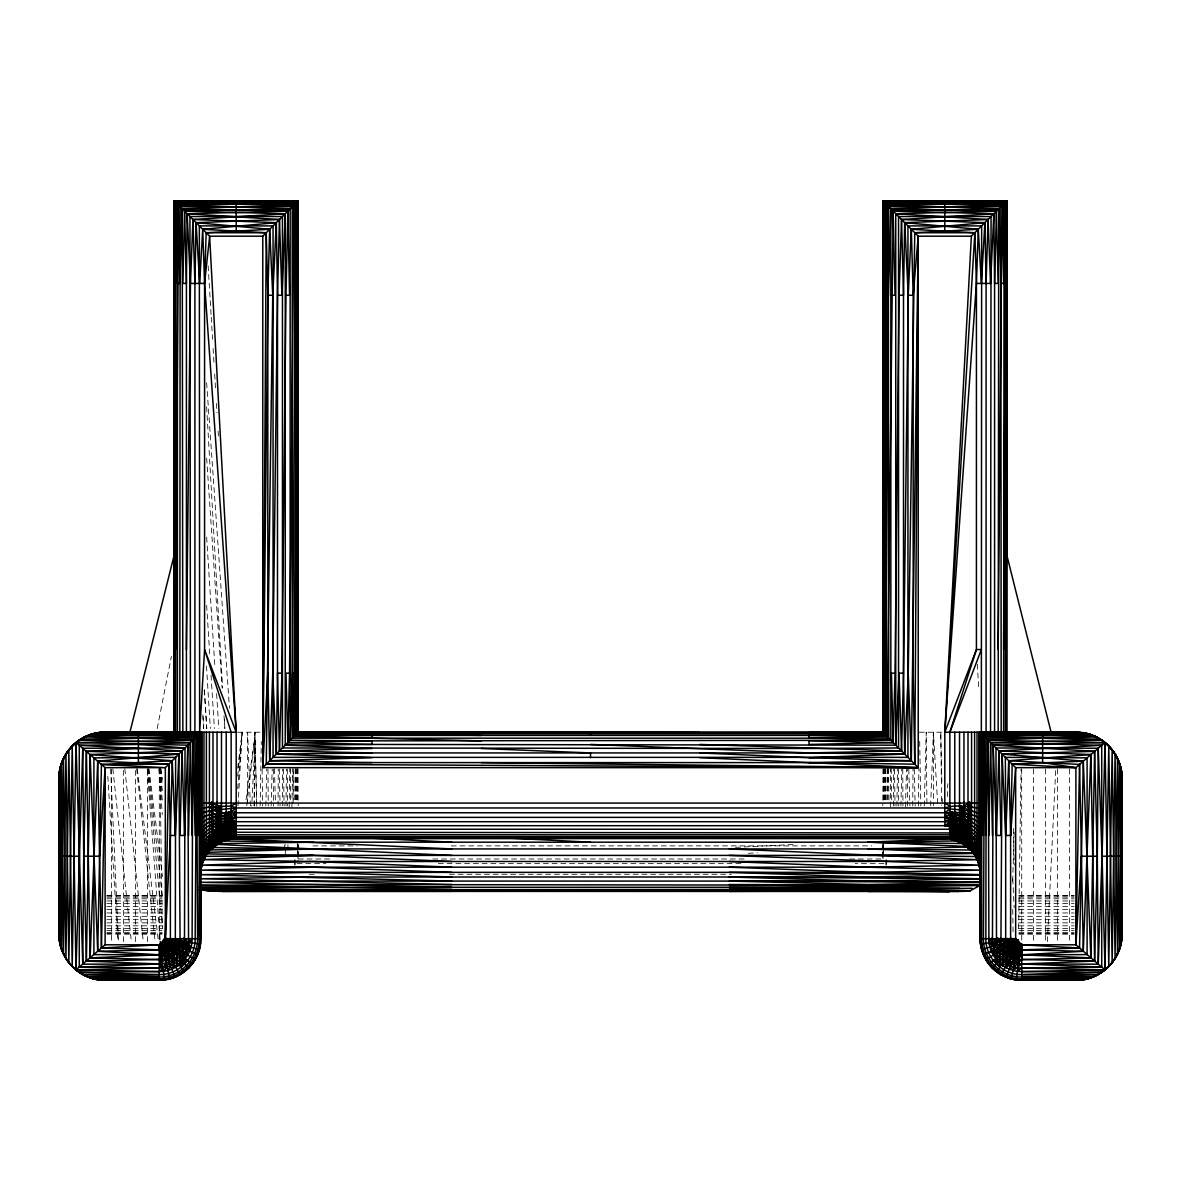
<?xml version="1.0" encoding="UTF-8"?>
<svg xmlns="http://www.w3.org/2000/svg" width="1181" height="1181" viewBox="0 0 1181 1181"><rect width="100%" height="100%" fill="white"/><g stroke="black" fill="none" stroke-linecap="round" stroke-linejoin="round"><path stroke-width="0.75" stroke-dasharray="5 3.75" d="M123.459 941.656L123.474 768.964M135.49 941.656L135.52 768.964M147.433 941.656L147.477 768.964M159.258 939.81L159.317 768.964M293.139 803.272L293.168 768.654M883.004 858.646L883.019 843.987L882.989 849.493M883.078 768.861L882.798 805.708M907.613 806.003L907.658 769.111M297.996 858.646L298.025 843.987L297.996 849.493M294.925 865.319L294.955 858.026L294.925 865.319L296.357 863.651L325.867 863.651M295.147 799.685L295.25 768.683M296.652 799.758L296.785 768.728M297.42 852.889L297.45 843.751M297.627 799.877L297.745 768.787M883.639 852.889L883.683 843.751M883.831 799.877L883.934 768.787M890.371 806.889L890.489 768.639M278.052 806.003L278.244 769.111M885.115 799.758L885.351 768.728M254.077 805.841L254.786 732.22L256.72 805.914M893.382 806.018L893.692 769.126M912.751 805.988L913.046 769.097M282.259 806.003L282.643 769.111M254.299 806.151L255.111 740.133L251.745 806.062M285.33 853.981L285.462 844.755M285.979 806.018L286.496 769.111M886.075 865.319L886.163 858.026L886.075 865.319L884.643 863.651L855.133 863.651M886.931 799.685L887.33 768.683M289.183 806.874L289.803 768.639M896.91 806.018L897.457 769.111M1018.598 928.635L1021.093 768.934M260.145 805.914L261.311 741.432M291.899 806.889L292.563 768.639M918.301 805.959L918.921 769.082M900.926 806.003L901.738 769.111M265.828 805.959L266.744 769.082M924.28 805.914L926.214 732.22L926.923 805.841M1012.693 881.07L1014.213 829.623M271.084 805.988L272.206 769.097M905.414 806.889L906.58 768.639M947.339 796.57L947.753 783.697M930.628 805.841L933.374 732.22L937.788 805.575M1047.385 941.656L1055.74 768.964M238.001 805.767L242.194 732.22L237.588 768.801M237.691 788.746L242.194 732.22L237.691 776.065M246.74 805.693L255.347 732.22M246.017 799.758L255.022 736.354M157.191 728.603L171.407 656.415M735.556 847.338L795.817 844.4M748.341 853.273L757.479 852.844M237.543 732.22L261.724 732.22M919.276 732.22L942.468 732.22M312.95 845.891L357.208 845.891M451.26 845.891L871.726 845.891M329.558 859L298.202 859L298.202 851.649M432.822 859L746.333 859M849.597 859L882.798 859L882.798 842.983M438.358 863.651L742.642 863.651M309.245 874.265L316.626 874.265M449.415 874.265L731.585 874.265M106.91 895.375L162.122 895.375M1018.878 895.375L1074.09 895.375M106.91 895.951L162.122 895.951M1018.878 895.951L1074.09 895.951M106.91 897.102L162.122 897.102M1018.878 897.102L1074.09 897.102M106.91 898.785L162.122 898.785M1018.878 898.785L1074.09 898.785M106.91 900.955L162.122 900.955M1018.878 900.955L1074.09 900.955M106.91 903.539L162.122 903.539M1018.878 903.539L1074.09 903.539M106.91 906.462L162.122 906.462M1018.878 906.462L1074.09 906.462M106.91 909.636L162.122 909.636M1018.878 909.636L1074.09 909.636M106.91 912.957L162.122 912.957M1018.878 912.957L1074.09 912.957M106.91 916.338L162.122 916.338M1018.878 916.338L1074.09 916.338M106.91 919.674L162.122 919.674M1018.878 919.674L1074.09 919.674M106.91 922.863L162.122 922.863M1018.878 922.863L1074.09 922.863M106.91 925.815L162.122 925.815M1018.878 925.815L1074.09 925.815M106.91 928.414L162.122 928.414M1018.878 928.414L1074.09 928.414M106.91 930.628L162.122 930.628M1018.878 930.628L1074.09 930.628M106.91 932.34L162.122 932.34M1018.878 932.34L1074.09 932.34M106.91 933.536L162.122 933.536M1018.878 933.536L1074.09 933.536M106.91 934.171L162.122 934.171M1018.878 934.171L1074.09 934.171M160.941 768.536L162.432 779.43M149.013 768.772L162.476 876.597M160.454 768.654L162.476 785.055M137.232 768.669L158.284 939.943M159.922 768.742L162.314 790.665M148.407 768.698L162.461 898.21M136.656 768.698L155.154 941.936M124.817 768.698L143.329 941.936M112.845 768.698L131.386 941.936M159.376 768.787L162.461 801.692M147.817 768.846L162.314 926.347M158.8 768.772L162.358 814.462M147.226 768.934L160.144 939.648M206.616 382.762L229.483 708.305M206.66 458.169L222.131 688.08M223.991 715.671L224.862 728.544L224.169 715.671M204.21 689.911L206.764 728.544M206.645 537.252L214.957 667.841M216.595 693.601L218.825 728.544M206.645 605.307L209.878 656.813M211.045 675.207L214.396 728.544M206.483 666.01L210.351 728.544M204.446 689.911L206.778 728.544M107.811 776.316L117.938 941.656M977.292 664.253L978.724 688.124M208.136 265.784L211.119 315.371M211.237 317.202L212.565 339.242M213.111 348.425L214.101 364.944M214.662 374.126L215.547 388.815M216.433 403.503L216.979 412.686M218.086 431.05L218.411 436.571M206.631 406.677L222.604 688.08M1012.737 878.93L1014.154 907.909M110.63 768.964L118.528 941.656M250.372 805.841L247.626 732.22L247.626 805.752M908.794 769.097L909.916 805.988M274.42 768.639L275.483 803.242M255.111 740.133L256.794 806.21M914.256 769.082L915.172 805.959M941.848 781.866L940.74 732.22L941.729 805.575M942.217 798.4L942.379 805.767M279.262 769.111L280.074 806.003M1013.46 828.472L1014.199 865.215M919.689 741.432L920.855 805.914M888.437 768.639L889.042 803.242M1012.722 909.34L1013.121 935.175M891.197 768.639L891.758 803.228M262.079 769.082L262.699 805.959M159.907 768.934L162.402 928.635M894.504 769.111L895.021 806.018M283.543 769.111L284.09 806.018M284.665 844.755L284.754 850.29M293.67 768.683L294.069 799.685M898.357 769.111L898.741 806.003M295.649 768.728L295.885 799.758M287.308 769.126L287.618 806.018M287.943 844.769L287.987 850.305M267.954 769.097L268.249 805.988M902.756 769.111L902.948 806.003M884.215 768.728L884.348 799.758M883.255 768.787L883.373 799.877M883.55 843.751L883.565 849.242M885.75 768.683L885.853 799.685M297.066 768.787L297.169 799.877M297.317 843.751L297.346 849.242M290.511 768.639L290.615 803.242M1033.523 768.964L1033.567 941.656M1021.683 768.964L1021.742 941.656M887.832 768.654L887.861 803.272M882.989 851.324L883.004 860.477M297.922 768.861L298.202 805.708M297.996 851.324L297.996 860.477M273.342 769.111L273.387 806.003M1069.602 768.964L1069.602 941.656M1057.526 768.964L1057.541 941.656M1045.48 768.964L1045.51 941.656M933.374 732.22L933.374 805.752M298.202 844.297L298.202 849.818M111.398 768.964L111.398 941.656M203.737 728.544L202.807 713.826L203.752 728.544"/><path stroke-width="1.5" d="M59.05 933.536C58.563 952.949 71.716 971.594 90.125 977.72L159.243 978.798L93.904 978.842L97.698 979.625L159.243 978.798C180.678 979.241 199.781 960.138 199.338 938.703L200.091 732.899L99.558 732.56L90.125 734.73L82.759 738.007L74.565 743.809L67.199 752.12L62.047 761.952L59.33 773.186L59.05 934.171C58.578 957.466 78.226 978.709 101.448 980.082L159.243 979.876C181.254 980.333 200.873 960.714 200.416 938.703L200.593 732.397L105.109 732.22C80.515 731.644 58.415 753.611 59.05 778.279L59.05 934.171C59.006 947.812 65.383 961.275 75.983 969.852L101.448 948.003L160.306 944.711L164.528 941.759L165.34 938.703L165.34 767.65L200.77 732.22L200.77 938.703C201.316 960.906 181.431 980.761 159.243 980.23L105.109 980.23C82.36 980.688 61.382 961.954 59.33 939.264L59.271 773.762C61.028 750.85 82.139 731.748 105.109 732.22L236.2 732.22L236.2 838.466C218.278 838.569 200.047 852.446 200.77 871.519C199.604 852.402 217.422 835.808 236.2 836.65L971.373 836.65L949.849 835.764C965.379 839.809 980.26 852.092 980.23 869.334M59.271 938.688L59.33 773.186C60.807 759.959 68.262 747.603 79.275 740.147L196.592 736.398L197.567 938.703C197.995 959.193 179.733 977.455 159.243 977.027L90.125 977.72L105.109 980.23L97.698 979.625L159.243 979.876M174.198 732.22L174.198 200.77L202.719 229.291L266.242 232.731L262.773 767.65L918.228 767.65L882.798 732.22L298.025 732.397L298.202 200.77L174.877 201.449L174.198 732.22L174.198 200.77L298.202 200.77L298.202 732.22L262.773 767.65L262.773 236.2L298.202 200.77L298.025 732.397L372.015 732.574L882.975 732.397L884.318 202.291L1005.282 202.291L1006.803 200.77L1006.803 732.22M175.629 732.22L175.718 202.291L296.682 202.291L296.682 733.741L884.318 733.741L883.477 201.449L1006.803 200.77L1006.803 555.07L1051.09 732.22M1005.371 732.22L1005.282 202.291L1000.838 206.734L888.762 206.734L885.499 734.922L808.985 733.652L808.985 732.574L882.798 732.22L882.975 200.947L1006.803 200.77L1006.448 732.22M884.229 295.25L885.499 203.472L1006.123 201.449L1005.371 283.44L1006.448 283.44L1006.123 201.449L882.975 200.947L882.798 732.22L883.477 201.449L1004.101 203.472L1005.371 283.44L1003.599 649.55M1121.36 816.381L1121.95 934.171C1122.496 958.765 1100.5 980.791 1075.891 980.23C1098.861 980.702 1119.972 961.614 1121.729 938.688L1121.95 778.279C1122.349 756.342 1105.017 735.94 1083.302 732.825L980.407 732.397L980.23 938.703C979.684 960.906 999.569 980.761 1021.757 980.23L1075.891 980.23C1100.5 980.835 1122.555 958.795 1121.95 934.171L1121.95 778.279C1122.57 753.655 1100.485 731.63 1075.891 732.22L944.8 732.22L944.8 825.696C958.677 828.339 977.189 832.575 980.23 848.991C980.939 831.616 959.238 823.482 944.8 825.696L236.2 825.696L221.482 821.371L209.421 814.713L203.973 816.78L201.124 819.142L200.77 830.848C206.365 818.079 224.183 817.99 236.2 817.37L944.8 817.37C956.817 817.99 974.635 818.079 980.23 830.848L979.876 824.323C971.535 813.842 955.96 817.208 944.8 812.764L236.2 812.764L231.151 811.819L209.421 814.713M1121.36 896.069L1121.67 773.186C1120.193 759.959 1112.738 747.603 1101.725 740.147L984.408 736.398L983.433 938.703C983.005 959.193 1001.267 977.455 1021.757 977.027L1090.875 977.72L1021.757 978.798C1000.322 979.241 981.219 960.138 981.662 938.703L981.751 733.741L1087.096 733.608L1075.891 732.22L1050.175 732.264M1098.241 738.007L1094.61 736.191L988.276 740.266L988.881 938.703C988.512 956.27 1004.19 971.948 1021.757 971.579L1105.017 969.852L1108.782 746.038L1112.148 962.574L1115.071 754.054L1117.506 953.923L1119.426 763.251L1120.607 856.225L1119.426 949.199L1117.506 758.527L1115.071 958.396L1112.148 749.876L1108.782 966.412L1105.017 742.598L1098.241 748.252L1102.05 856.225L1121.61 856.225L1120.828 768.152L1120.828 944.298L1121.67 939.264L1121.95 778.279C1122.024 761.863 1112.635 745.905 1098.241 738.007L986.194 738.184L985.855 938.703C985.456 957.894 1002.566 975.004 1021.757 974.605L1101.725 972.303C1111.306 965.792 1118.245 955.591 1120.828 944.298L1121.729 773.762L1119.972 764.904L1116.517 756.563M82.759 964.198L83.703 856.225L86.39 751.352L178.892 754.098L180.058 938.703C180.294 949.834 170.374 959.754 159.243 959.518L90.125 957.894L97.698 761.155L168.809 764.181L165.34 938.703L162.299 943.988L163.406 954.233L161.959 959.341L159.243 963.962L86.39 961.098L90.125 754.556L172.249 760.741L170.389 835.469L165.34 938.703L160.306 944.711L160.705 949.745L159.243 954.779L93.904 954.602L93.904 757.848L175.629 757.361L175.319 938.703C175.497 947.295 167.835 954.957 159.243 954.779L97.698 951.296L101.448 764.447L165.34 767.65L105.109 767.65L79.275 745.314L138.384 744.443L185.018 747.972L184.502 938.703C184.782 952.196 172.736 964.242 159.243 963.962L82.759 964.198L75.983 742.598L187.823 745.167L188.547 938.703C188.871 954.366 174.906 968.331 159.243 968.007L79.275 967.136L79.275 745.314L75.983 742.598L72.218 966.412L68.852 749.876L65.944 958.396L63.494 758.527L61.574 949.199L60.172 768.152L59.05 934.171L60.393 945.199L64.32 955.577M218.647 829.18L218.706 805.398M481.257 735.423L297.523 732.899L296.771 673.17L298.025 200.947L174.198 200.77L297.523 201.449L297.922 389.287M1006.448 283.44L1006.625 200.947L882.798 200.77L882.798 732.22M983.433 835.469L982.932 734.922L1083.302 732.825L980.909 732.899L981.662 835.469L982.932 734.922L1094.61 736.191L1090.875 734.73L984.408 736.398L985.855 835.469L988.276 740.266L1105.017 742.598L1102.05 856.225L1105.017 969.852L1101.725 967.136L1101.725 745.314L990.608 742.598L988.881 835.469M179.822 732.22L180.162 206.734L292.238 206.734L292.238 738.184L888.762 738.184L888.422 295.25L886.975 204.948L1004.101 203.472L1003.599 732.22M200.416 835.469L200.77 732.22M175.629 283.44L174.877 201.449L295.501 203.472L295.501 734.922L372.015 733.652L372.015 732.574L297.523 732.899L298.202 200.77L174.375 200.947L174.552 283.44L175.629 283.44L176.899 203.472L297.523 201.449L294.025 736.398L481.257 740.871M808.985 733.652L883.477 732.899L886.975 204.948L998.757 208.816L1000.838 206.734L1001.178 732.22M998.152 649.55L1001.178 283.44L998.757 208.816L981.662 225.911L907.938 225.911L907.938 757.361L273.062 757.361L273.062 225.911L199.338 225.911L199.648 732.22L204.579 649.55L204.579 283.44L206.158 232.731L202.719 229.291L276.324 222.648L277.491 295.25L277.491 673.17L276.324 754.098L372.015 757.671L269.681 760.741L267.821 673.17L267.821 295.25L266.242 232.731L206.158 232.731L209.627 236.2L236.2 732.22L204.579 649.55L231.151 732.22L231.151 838.864M1121.61 856.225L1121.95 778.279M59.641 816.381L59.641 896.069M175.629 649.55L178.375 204.948L295.501 203.472L296.771 295.25M197.567 835.469L198.068 734.922L97.698 732.825L93.904 733.608L199.249 733.741L199.338 938.703M59.33 773.186L60.172 944.298L61.574 763.251L63.494 953.923L65.944 754.054L68.852 962.574L72.218 746.038L75.983 969.852L79.275 972.303L159.243 971.579C176.81 971.948 192.488 956.27 192.119 938.703L192.724 740.266L86.39 736.191L198.068 734.922L199.338 835.469L200.091 732.899L90.125 734.73L196.592 736.398L195.145 938.703C195.544 957.894 178.434 975.004 159.243 974.605L86.39 976.259L159.243 977.027M990.534 732.22L991.051 216.522L898.549 216.522L898.549 747.972L808.985 748.488L282.451 747.972L282.451 216.522L189.949 216.522L190.466 732.22M998.152 732.22L998.757 208.816L893.176 211.148L886.975 736.398L808.985 735.423L372.015 735.423L294.025 736.398L292.578 673.17L294.999 295.25L294.025 204.948L176.899 203.472L177.401 283.44L179.822 283.44L178.375 204.948L290.157 208.816L290.157 740.266L372.015 740.871L890.843 740.266L890.843 208.816L1002.625 204.948L1003.599 283.44L1001.178 283.44L1002.625 204.948L885.499 203.472L886.001 673.17L886.975 736.398L808.985 737.845L808.985 735.423L885.499 734.922L884.229 673.17M699.743 752.932L808.985 757.671L904.676 754.098L903.509 673.17L899.066 673.17L895.744 745.167L372.015 744.443L287.824 742.598L289.552 673.17L294.025 204.948L182.243 208.816L179.822 283.44M186.421 649.55L190.466 283.44L192.931 219.504L276.324 222.648L272.752 295.25L266.242 764.181L372.015 762.601L808.985 762.601L914.758 764.181L918.228 236.2L882.798 200.77L1006.803 200.77L882.798 200.77L944.8 201.124L944.8 231.151L974.842 232.731L976.421 283.44L976.421 649.55L949.849 732.22L949.849 838.717L963.962 843.647L971.579 848.327L959.518 839.75L971.579 843.308L968.007 840.282L963.962 839.425L971.579 845.271L954.779 838.909M1105.017 969.852L1021.757 968.007C1006.094 968.331 992.129 954.366 992.453 938.703L993.177 745.167L1105.017 742.598M891.448 295.25L895.021 295.25L893.176 211.148L993.856 213.717L994.579 283.44L998.152 283.44L996.424 211.148L895.744 213.717L895.744 745.167M952.122 820.751L952.211 811.539M1013.254 970.457L1021.757 963.962L1094.61 961.098L1097.297 856.225L1098.241 748.252L995.982 747.972L996.498 938.703C996.218 952.196 1008.264 964.242 1021.757 963.962L1101.725 967.136L1075.891 944.8L1021.757 944.8L1018.701 943.988L1016.472 941.759L1015.66 938.703L1015.66 767.65L980.23 732.22L980.23 938.703C980.274 949.686 984.777 960.552 992.601 968.272M194.909 732.22L194.909 283.44L196.076 222.648L269.681 229.291L267.821 295.25L262.773 767.65L267.821 673.17M981.352 732.22L981.662 225.911L978.281 229.291L914.758 232.731L908.248 673.17L904.676 754.098L808.985 752.932L372.015 752.932L279.469 750.954L281.934 673.17L285.979 295.25L287.824 211.148L182.243 208.816L182.848 732.22M281.934 673.17L277.491 673.17L279.469 750.954L372.015 748.488L285.256 745.167L285.256 213.717L184.576 211.148L182.848 283.44L186.421 283.44L187.144 213.717L287.824 211.148L289.552 295.25L285.979 295.25M895.021 673.17L891.448 673.17L893.176 742.598L808.985 740.871L808.985 744.443L893.176 742.598L895.021 673.17L899.066 295.25L901.531 219.504L993.856 213.717L990.534 283.44L976.421 283.44L944.8 732.22L976.421 649.55L981.352 649.55L949.849 732.22M970.856 820.692L971.048 802.268M372.015 762.601L269.681 760.741L272.752 673.17L277.491 295.25L279.469 219.504L187.144 213.717L190.466 283.44L204.579 283.44L209.627 236.2L262.773 236.2M590.5 744.443L808.985 752.932L901.531 750.954L903.509 673.17L908.248 295.25L911.319 229.291L984.924 222.648L986.091 283.44L986.091 732.22M226.782 823.57L226.929 812.617M1013.918 970.221L1014.346 938.865M1017.948 970.856L1018.435 939.648M200.726 888.968L200.77 938.703L165.34 938.703L159.243 944.8L105.109 944.8L101.448 948.003L99.558 856.225L105.109 767.65L101.448 948.003L159.243 949.849C165.192 949.967 170.507 944.652 170.389 938.703L170.389 835.469L168.809 764.181L101.448 764.447L172.249 760.741L175.319 835.469L170.389 835.469M188.547 835.469L190.392 742.598L79.275 740.147M296.771 673.17L295.501 734.922L372.015 735.423L372.015 737.845M960.271 821.843L960.611 805.383M1101.725 745.314L998.964 750.954L1000.942 835.469L996.498 835.469L998.964 750.954L1090.875 754.556L1094.61 961.098L1021.757 959.518C1010.626 959.754 1000.706 949.834 1000.942 938.703L1002.108 754.098L1083.302 761.155L1081.442 856.225L1075.891 944.8L1079.552 764.447L1098.241 748.252M1009.179 969.07L1014.169 967.003L1021.757 959.518L1090.875 957.894L1083.302 761.155L1012.191 764.181L1010.611 835.469L1010.611 938.703C1010.493 944.652 1015.808 949.967 1021.757 949.849L1079.552 948.003L1081.442 856.225L1079.552 764.447L1008.751 760.741L1005.681 835.469L1005.681 938.703C1005.503 947.295 1013.165 954.957 1021.757 954.779L1090.875 957.894L1094.61 751.352L993.177 745.167L996.498 835.469M234.783 818.625L234.945 811.273M200.608 890.769L200.416 944.121L165.34 938.703L163.17 943.368C170.463 951.591 167.599 965.172 159.243 971.579L75.983 969.852L82.759 748.252L185.018 747.972M216.33 832.767L217.112 801.692M888.422 295.25L890.843 208.816L996.424 211.148L994.579 283.44L994.579 732.22M199.028 947.295L199.131 943.649M200.209 905.384L200.77 885.337L312.965 884.51L980.23 885.337L980.835 898.15M1010.109 969.291L1011.025 938.054M986.091 283.44L988.069 219.504L895.744 213.717M950.1 820.47L950.395 811.273M976.421 283.44L978.281 229.291L904.676 222.648L903.509 295.25L903.509 673.17M290.157 740.266L292.578 673.17L297.848 673.17M968.582 821.799L969.291 801.692M1021.757 963.962L1098.241 964.198L1102.05 856.225M79.275 745.314L182.036 750.954L180.058 835.469L184.502 835.469L187.823 745.167M224.597 825.504L225.069 812.69M277.491 295.25L281.934 295.25L285.256 213.717L192.931 219.504L194.909 283.44M1003.835 938.526L1002.654 966.161L1004.5 938.806M175.319 835.469L178.892 754.098L97.698 761.155L99.558 856.225L83.703 856.225L82.759 748.252M1121.95 933.536L1121.729 938.688L1121.67 773.186M1006.389 967.903L1007.718 938.452M200.165 898.15L200.77 885.337L451.733 889.352M209.421 822.124L217.038 825.416L231.151 829.298L236.2 825.696C220.965 827.999 199.072 834.79 200.77 854.188C202.246 837.418 221.039 828.56 236.2 829.239L971.373 829.239L971.373 838.466L949.849 838.717L963.962 844.031L973.602 852.018M899.066 295.25L903.509 295.25L901.531 219.504L984.924 222.648L981.352 283.44L978.281 229.291L971.373 236.2L944.8 732.22L974.842 232.731L914.758 232.731M201.036 867.149L200.77 871.888L201.124 867.046M999.2 965.925L1000.794 938.319M236.2 829.239C220.803 832.384 200.932 840.09 200.77 858.853C203.634 842.348 220.448 832.723 236.2 832.28L949.849 832.93L971.373 834.775L236.2 834.775C217.835 835.646 199.338 850.172 200.77 869.821L201.006 866.987M1121.95 934.171L1120.607 945.199L1116.68 955.577M979.876 843.308C980.437 826.877 957.939 823.009 944.8 821.71L236.2 821.71C223.534 828.132 199.53 828.811 200.77 848.991L201.124 847.441M201.124 843.308C199.53 836.93 202.054 828.398 209.421 825.637L236.2 832.28C219.297 835.631 199.648 846.482 200.77 866.47L201.124 863.178M993.708 951.797L994.564 938.998M234.517 836.104C216.861 838.495 200.49 855.369 200.77 873.881L201.124 732.22M201.124 857.967L200.77 862.971L201.124 860.772M996.188 961.718L997.901 937.847M1098.241 964.198L1097.297 856.225L1094.61 751.352L1002.108 754.098L1005.681 835.469L1010.611 835.469L1015.66 767.65L1075.891 767.65L1079.552 764.447M201.124 868.729L200.77 873.231C200.209 854.203 217.348 837.669 236.2 837.89L971.373 838.466L964.006 838.466M990.962 952.536L992.129 937.847M1049.629 732.5L1075.891 732.22L1090.875 734.73L980.909 732.899L980.23 938.703L1015.66 938.703L1020.694 944.711L1016.339 979.876L1079.552 980.082L1087.096 978.842L1021.757 978.798L1083.302 979.625L1021.757 979.876C999.746 980.333 980.127 960.714 980.584 938.703L980.407 732.397M200.77 873.025L201.124 868.625L200.77 873.807C200.873 854.69 217.038 837.624 236.2 836.65M993.841 953.628L995.081 938.998M200.77 869.334L201.124 865.171M989.161 943.914L989.663 938.437M979.876 824.323L979.876 808.483C968.509 806.416 955.842 804.35 944.8 807.966L236.2 807.966L212.993 810.299L203.973 812.262L201.124 813.857L201.124 819.142M184.635 964.095C187.469 953.525 180.914 941.744 170.389 938.703L173.666 966.147M179.261 964.788C182.036 954.469 175.88 942.349 165.251 939.766L170.285 940.165C180.339 944.549 185.299 957.082 181.106 967.18M200.563 942.763L197.493 954.883M980.584 944.121L1015.66 938.703L1019.675 944.431L1011.01 978.813L1016.339 979.876M188.399 968.272L193.507 962.161L197.611 954.602L164.971 940.785L165.34 938.703L161.325 944.431L169.99 978.813C185.904 974.694 198.378 960.419 200.416 944.121M201.493 866.485L202.202 863.222M979.876 838.894C980.304 821.135 956.034 822.965 944.8 817.37L949.849 814.639L954.779 817.813L963.962 825.416L971.579 835.203M201.493 865.452L202.202 862.248M129.91 732.22L174.198 555.07M234.517 828.029L226.221 828.427L213.923 832.428L209.421 838.584L212.993 835.912L213.923 832.428L221.467 826.036L224.139 824.294L231.151 823.098L232.244 820.869L234.251 820.544M175.674 967.165C179.069 958.81 176.545 948.683 169.533 942.969L164.528 941.759L165.34 938.703L163.908 942.63L188.606 968.066L175.142 977.071L163.199 980.038M202.202 863.798C206.38 849.582 219.799 838.968 234.517 837.875M202.792 861.672C208.446 847.176 221.57 836.192 236.2 831.409L231.151 827.689M1020.694 944.711C1018.111 955.34 1005.991 961.496 995.672 958.721M201.124 838.894C206.527 825.209 223.534 823.467 236.2 821.71L221.482 815.554L209.421 806.992L201.124 808.483L201.124 813.857M171.821 969.07C176.264 961.216 175.098 950.853 168.883 944.269M1079.552 948.003L1021.757 944.8L1015.66 938.703L1016.029 940.785L983.729 954.455C986.829 964.242 996.026 973.026 1005.976 977.115L1019.675 944.431M64.32 756.873L60.393 767.251L59.05 778.279L59.33 939.264M234.945 827.527L231.151 825.475L226.221 828.427L236.2 831.409L226.221 832.472L217.038 831.306L218.898 827.955L234.517 824.84M203.973 857.642L205.583 854.778M167.746 970.457C174.375 961.88 173.002 948.594 164.528 941.759L195.205 959.474M1017.801 980.038L1009.844 978.473L1000.986 974.665L1018.701 943.988L1015.66 938.703L1016.472 941.759L1012.914 945.479L988.807 963.991M233.661 835.056L211.532 835.011L209.421 838.584L212.993 838.215L226.221 832.472L209.421 846.939L221.482 833.875L213.923 832.428L235.934 831.454M1010.611 835.469L1008.751 760.741L1090.875 754.556L1083.302 951.296L1021.757 954.779L1015.217 963.091L1005.326 967.165M201.124 824.323C209.465 813.842 225.04 817.208 236.2 812.764L231.151 817.385L217.038 809.797L209.421 803.08M1017.83 943.368L996.469 971.653L992.394 968.066L1017.092 942.63L1015.66 938.703L1017.83 943.368C1010.286 951.281 996.705 950.557 989.161 942.999M66.815 752.696C73.133 743.218 83.054 736.324 94.081 733.563M1114.185 959.754C1107.867 969.232 1097.946 976.126 1086.919 978.887M234.886 823.305L232.244 820.869L226.221 823.703L233.454 824.072M163.539 971.299C169.857 964.862 171.407 954.543 167.126 946.586L163.17 943.368M207.398 852.018L217.038 840.872L231.151 831.616L221.482 829.638L218.898 827.955L233.661 827.97M971.579 803.08L968.007 806.697L971.579 810.875L979.876 813.857M209.421 732.22L209.421 850.733L221.482 841.551L236.2 837.89L226.221 837.86L209.421 840.532M209.421 850.615L217.038 844.031L226.221 839.853M209.421 850.172L221.482 841.241M209.421 849.405C216.566 842.909 224.73 835.868 234.517 834.303M209.421 849.183L221.482 840.459L234.517 836.458M209.421 850.541L217.038 844.135L217.038 732.22M972.052 888.304L868.035 889.352L199.397 889.81L214.853 891.271L962.485 891.375L970.177 890.74L980.23 885.337L980.791 905.384M209.421 850.025L217.038 844.135M968.007 803.08L963.962 806.446L971.579 814.713L977.027 816.78L979.876 819.142M209.421 841.064L212.993 838.215L209.421 843.308L217.038 835.808L211.532 835.011M1017.461 971.299L1021.757 968.007L1101.725 967.136M231.151 811.819L236.2 807.966L231.151 806.018L209.421 806.992M971.579 810.875L949.849 808.941L944.8 812.764L954.779 812.085L971.579 814.713M221.482 829.638L231.151 823.098L229.66 821.622L235.093 822.05M1016.191 948.343C1009.607 954.558 999.244 955.724 991.39 951.281M1017.092 942.63C1008.869 949.923 995.288 947.059 988.881 938.703M209.421 848.047L221.482 841.551M944.8 825.696L949.849 822.552C963.43 830.76 975.668 843.47 980.23 858.853C980.053 843.072 964.316 832.546 949.849 831.203C963.416 838.805 979.61 849.08 980.23 866.47C979.699 848.283 964.39 833.919 949.849 824.958M231.151 806.018L236.2 803.08M985.795 959.474L1016.472 941.759L1006.227 942.866L996.498 938.703M212.993 835.912L221.482 831.852L231.151 829.741M209.421 846.6L221.482 841.138M236.2 817.37C228.081 822.227 217.584 820.323 209.421 825.637M83.393 737.653L91.734 734.198L100.592 732.441M1097.607 974.797L1089.266 978.252L1080.408 980.009M209.421 844.858L226.221 839.396M944.8 821.71L949.849 820.027L954.779 823.142L963.962 830.76L971.579 840.532M209.421 842.821L226.221 838.746M981.647 949.45L1015.749 939.766L1010.715 940.165L1005.681 938.703M226.221 838.909L231.151 837.86M231.151 837.063L217.038 842.053L209.421 848.327C213.923 840.754 222.855 837.418 231.151 836.015M101.448 980.082L159.243 980.23L169.99 978.813M976.776 886.016L980.23 885.337L729.268 884.51L959.562 888.333L729.268 887.285L970.177 890.74L207.28 890.74L202.94 889.81M1016.029 940.785L1010.995 941.582L1000.942 938.703M130.884 732.323L97.698 732.825L200.593 732.397M1012.117 944.269L1001.65 944.091L992.453 938.703M954.779 839.853L963.076 839.101M231.151 838.717L952.949 838.466M209.421 837.993L231.151 836.842L236.2 834.775L209.421 832.206M206.158 232.731L269.681 229.291L272.752 295.25L267.821 295.25M138.384 748.488L86.39 751.352L90.125 957.894L159.243 954.779M972.804 839.041L954.779 839.942L954.779 732.22M979.876 865.171L980.23 871.519C980.378 854.66 966.398 839.721 949.849 837.713L971.373 836.65M963.799 839.056L954.779 839.499L949.849 838.333L971.373 837.89L949.849 837.713M225.866 891.168L214.853 891.271L312.965 890.71L199.397 889.81M208.963 840.798L312.965 842.186L868.035 842.186L951.694 838.584M79.275 967.136L159.243 963.962M976.362 856.535L868.035 855.398L312.965 855.398L202.615 859.65L312.965 861.495L868.035 861.495L978.385 859.753L729.268 848.932M138.384 744.443L190.392 742.598L192.119 835.469M208.077 852.357L312.965 848.932L868.035 848.932L972.996 850.04M971.579 849.183L963.962 840.562L949.849 832.93L971.373 832.28L949.849 831.203L971.373 829.239L949.849 827.202L959.518 833.446L971.579 844.858M75.983 742.598L192.724 740.266L195.145 835.469L194.806 738.184L82.759 738.007M232.893 837.211L209.244 837.801L451.733 848.932M159.243 949.849L97.698 951.296L90.125 754.556L182.036 750.954L184.502 835.469M75.983 969.852L159.243 968.007L164.631 958.81L164.809 948.343M234.62 829.697L216.403 830.066L217.038 831.306M945.612 820.943L971.373 820.426L971.373 828.206L949.258 828.206M729.268 867.179L868.035 872.36L980.23 874.708L868.035 877.011L312.965 877.011L200.77 878.782L451.733 884.51M980.23 874.708L729.268 872.36L868.035 877.011L980.23 878.782L868.035 881.085L312.965 881.085L200.77 882.34L451.733 887.285M980.23 882.34L868.035 884.51L729.268 881.085L980.23 882.34L868.035 881.085L729.268 877.011L980.23 878.782M699.743 757.671L808.985 762.601L911.319 760.741L918.228 236.2L971.373 236.2M971.786 846.998L868.035 848.932L973.985 853.14M868.035 855.398L975.816 853.42M231.151 838.436L236.2 838.362M208.934 843.795L312.965 842.186M971.786 846.659L868.035 842.186L971.978 840.695M290.157 208.816L184.576 211.148L186.421 283.44L186.421 732.22M1101.725 740.147L990.608 742.598L992.453 835.469M372.015 752.932L276.324 754.098L272.752 673.17M270.848 201.375L298.202 201.11L174.375 200.947M979.448 201.375L1006.803 201.11L944.8 200.873M200.475 888.466L312.965 887.285L868.035 887.285L980.23 885.337L976.569 885.366M1021.757 977.027L1094.61 976.259L1021.757 974.605L1098.241 974.443M285.256 745.167L372.015 744.443L372.015 740.871L287.824 742.598L285.979 673.17L289.552 673.17M208.771 849.907L312.965 848.932L451.733 855.398M205.391 856.343L312.965 855.398L451.733 861.495M789.528 891.065L729.268 891.33L888.319 891.065M946.601 890.814L949.303 891.522L868.035 891.33L902.491 891.065M955.134 891.168L958.824 891.345L868.035 891.212L897.265 891.065M201.552 201.375L174.198 201.11L298.202 200.77M910.152 201.375L882.798 201.11L1006.625 200.947L1006.803 555.07M1021.757 954.779L1087.096 954.602L1087.096 757.848L1005.371 757.361L1005.681 835.469M174.198 201.11L298.202 201.11M882.798 201.11L1006.803 201.11M888.422 673.17L883.152 673.17L883.477 732.899L298.025 732.397M200.77 803.08L980.23 803.08M945.582 820.426L971.373 820.426M945.582 824.515L971.373 824.515M78.95 856.225L59.39 856.225L59.271 773.762M1097.297 856.225L1081.442 856.225L1083.302 951.296L1021.757 949.849C1018.716 960.374 1006.935 966.929 996.365 964.095M218.515 891.375L451.733 891.33M958.824 891.345L222.176 891.345L312.965 891.212L278.509 891.065M868.035 891.33L966.147 891.271L729.268 889.352L970.177 890.74M174.198 200.77L236.2 200.873M1079.552 732.368L980.23 732.22L1042.616 732.574L1042.616 762.601L1075.891 767.65L1075.891 944.8M699.743 732.574L298.202 732.22L372.015 732.574M199.338 887.079L312.965 887.285M82.759 974.443L159.243 974.605L79.275 972.303M1021.757 979.876L1079.552 980.082M266.242 764.181L918.228 767.65L918.228 236.2L913.179 295.25L913.179 673.17L914.758 764.181M101.448 732.368L138.384 732.574L138.384 762.601M200.475 888.629L451.733 890.71M904.159 891.065L949.303 891.522M1021.757 971.579L1101.725 972.303M481.257 762.601L918.228 767.65L808.985 762.601M949.849 834.45L971.373 834.775L949.849 835.764C966.929 838.318 979.728 856.255 980.23 873.025C979.846 855.221 965.482 840.916 949.849 834.45C958.086 835.838 967.313 838.79 971.579 846.6M868.035 842.186L972.022 843.692M208.343 847.456L312.965 848.932L208.934 844.031M206.232 853.893L312.965 855.398M234.281 826.316L221.467 826.036L221.482 827.246L224.139 824.294L226.221 826.139M213.923 832.428L235.934 833.048M808.985 737.845L890.843 740.266M808.985 757.671L911.319 760.741L908.248 673.17M451.733 881.085L200.77 874.708L312.965 872.36L868.035 872.36L980.23 870.146L868.035 867.179L729.268 861.495M451.733 877.011L312.965 872.36L200.77 870.146L312.965 867.179L868.035 867.179L980.23 865.127L729.268 855.398M699.743 744.443L901.531 750.954L899.066 673.17M451.733 872.36L312.965 867.179L200.77 865.127L312.965 861.495L451.733 867.179M481.257 748.488L590.5 752.932L590.5 757.671M209.421 835.203L231.151 835.764M506.516 837.964L590.5 842.186M367.749 837.964L451.733 842.186M1012.191 764.181L1075.891 767.65M944.8 231.151L911.319 229.291L913.179 295.25L908.248 295.25L904.676 222.648L988.069 219.504L990.534 283.44M226.9 822.803L234.222 823.246M1080.408 732.441L1089.266 734.198L1097.607 737.653M100.592 980.009L91.734 978.252L83.393 974.797M234.517 833.816C225.246 832.767 214.248 836.93 209.421 845.271L221.482 837.27L231.151 834.76L234.517 835.69M164.971 940.785L199.353 949.45M231.151 832.93L209.421 829.018M949.849 832.93L963.962 837.314L971.579 842.821M944.8 807.966L949.849 808.941M968.007 840.282L971.579 841.064L969.793 838.48M993.28 960.566C1005.075 965.63 1019.897 957.584 1021.757 944.8L1021.757 980.23M993.295 955.134C1001.65 958.529 1011.777 956.005 1017.491 948.993L1018.701 943.988C1011.866 952.462 998.58 953.835 990.003 947.206M1086.919 733.563C1099.555 736.678 1110.642 745.329 1116.68 756.873M94.081 978.887C83.054 976.126 73.133 969.232 66.815 959.754M231.151 827.202L217.038 822.507L209.421 818.463M1005.858 977.071L1011.01 978.813M960.994 839.381L971.579 846.939L954.779 839.499L963.962 843.514L971.579 850.025M231.151 822.552L217.038 816.337L209.421 810.875M226.221 812.085L231.151 814.639M978.208 861.672C974.133 848.947 961.777 841.212 949.849 836.842C958.19 838.289 965.63 843.529 971.579 849.405M959.518 841.241L971.579 850.172M959.518 841.551L971.579 850.541M978.798 863.798C975.875 854.143 968.804 845.773 959.518 841.713L959.518 732.22M944.8 803.08L949.849 806.018M175.319 938.703L183.631 945.243L187.705 955.134M949.849 817.385C962.899 826.139 976.761 838.362 980.23 854.188L979.876 847.441M949.849 811.819L963.962 822.507L971.579 832.206M221.482 809.398L212.993 803.08M996.469 971.653L1000.986 974.665M163.908 942.63L192.193 963.991M959.518 840.459C971.151 847.486 980.363 859.783 980.23 873.807M971.579 837.993L963.962 833.151L949.849 829.298L963.962 839.056L971.579 848.047M954.779 812.085L963.962 819.481L971.579 829.018M963.962 732.22L963.962 844.135L971.579 850.615L971.579 732.22M180.058 938.703L187.543 946.291L189.61 951.281M963.962 843.957L971.579 850.733M969.188 839.174L971.579 841.064M959.518 806.254L971.579 818.463M959.518 809.398L971.579 822.124M959.518 812.513L971.579 825.637M184.502 938.703L190.997 947.206M188.547 938.703L191.839 942.999M184.531 971.653L162.299 943.988L180.014 974.665M975.417 854.778L977.027 857.642M161.325 944.431L175.142 977.071M160.306 944.711L162.122 949.465L159.243 959.518L86.39 961.098L83.703 856.225M983.507 954.883L980.437 942.763M978.798 862.248L979.507 865.452M978.798 863.222L979.507 866.485M979.876 860.772L980.23 862.971L979.876 857.967M184.162 937.404L186.657 955.562M164.661 979.876L159.243 944.8L159.243 980.23M181.638 939.928L184.561 963.607M158.948 945.42L162.077 970.93M190.997 940.253L191.411 943.914M178.449 938.585L181.431 965.969M166.801 938.349L169.975 967.534M188.458 939.884L189.565 950.808M175.305 938.806L177.873 966.22M163.495 939.161L166.181 968.464M185.771 938.998L187.248 955.459M979.994 866.987L980.23 869.821L979.876 863.178M979.876 868.729L980.23 873.231L979.876 868.109M172.042 938.733L174.168 966.147M160.291 941.493L162.506 970.856M979.876 867.046L980.23 871.888L979.964 867.149M236.2 732.22L204.579 283.44L202.719 229.291L199.648 283.44L196.076 222.648L279.469 219.504L281.934 295.25M979.876 868.625L980.23 873.881L979.876 732.22M955.931 812.69L956.27 821.843M211.709 801.692L212.934 836.428M230.605 811.273L230.9 820.47M981.869 943.649L981.972 947.295M963.888 801.692L964.39 821.799M946.129 814.949L946.217 818.625M220.389 805.383L220.847 827.335M954.071 812.617L954.189 821.74M200.179 916.589L200.416 938.703M228.789 811.539L228.893 822.596M1017.682 939.648L1017.771 970.856M962.294 807.228L962.338 821.858M297.022 383.736L297.036 389.272M1121.729 773.762L1121.67 939.264M1021.742 943.486L1021.742 960.02M298.099 389.095L298.025 200.947L236.2 201.124L236.2 231.151M978.798 732.22L978.798 863.961M977.027 732.22L977.027 859.222M974.605 732.22L974.605 854.778M968.007 732.22L968.007 847.161M590.5 733.652L590.5 735.423M226.221 732.22L226.221 839.942M221.482 732.22L221.482 841.713M212.993 732.22L212.993 847.161M206.395 732.22L206.395 854.778M203.973 732.22L203.973 859.222M202.202 732.22L202.202 863.961M177.401 283.44L177.401 732.22M174.552 283.44L174.552 732.22M105.109 767.65L105.109 944.8"/></g></svg>
